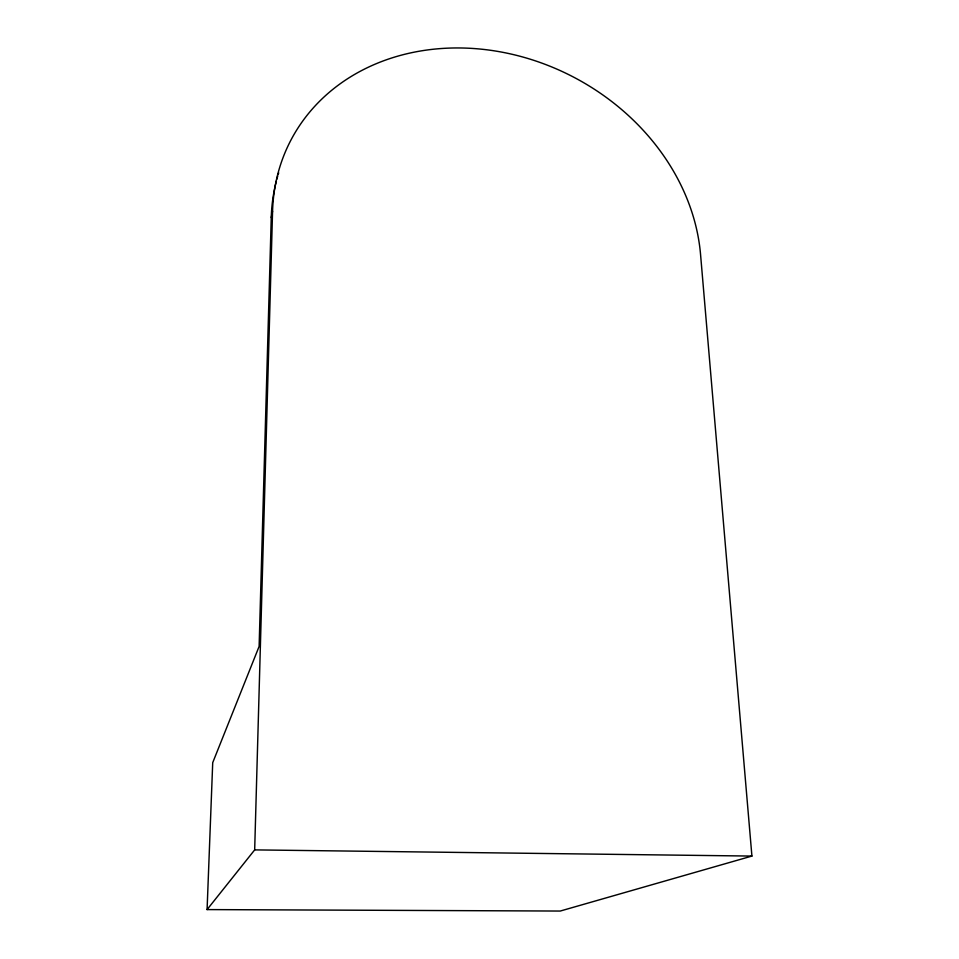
<?xml version="1.0" encoding="UTF-8"?>
<svg xmlns="http://www.w3.org/2000/svg" width="959" height="959" viewBox="0 0 959 959"><rect width="100%" height="100%" fill="white"/><g stroke="black" fill="none" stroke-linecap="round" stroke-linejoin="round"><path stroke-width="1.44" d="M207.084 909.588L254.674 849.89L272.56 211.28A221.229 187.053 27.6 0 1 481.226 49.161A221.229 187.053 27.6 0 1 700.561 254.531L751.916 856.075L560.236 911.05L207.084 909.588L212.718 762.645L259.122 646.414L271.253 217.597A219.587 186.058 27.6 0 1 276.42 180.831M271.253 217.597L272.56 211.28M254.674 849.89L751.916 856.075M276.839 179.225A219.587 186.058 27.6 0 1 277.738 176.024M278.206 174.43A219.587 186.058 27.6 0 1 278.697 172.848"/></g></svg>
